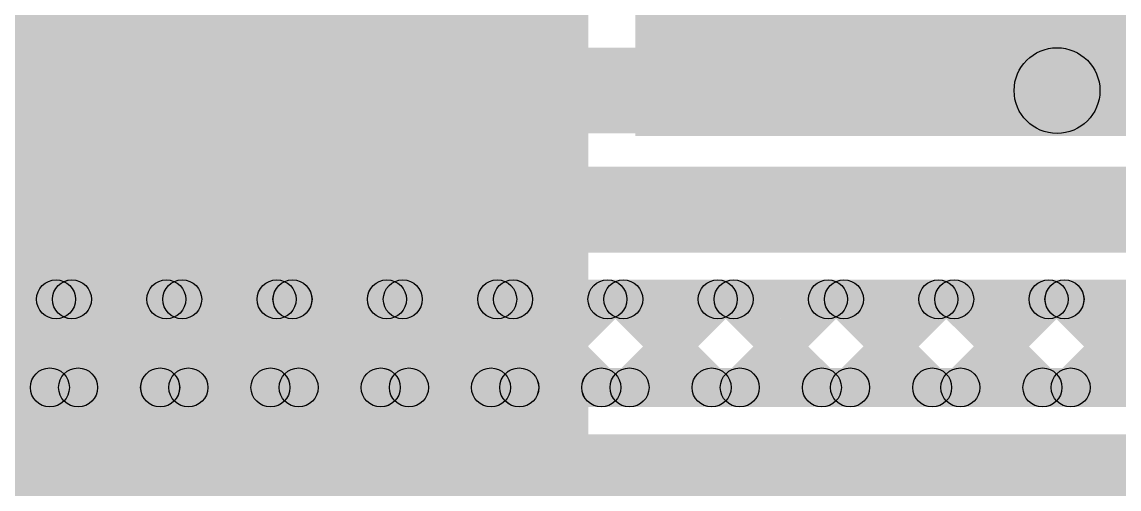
# Model space of a CAD drawing. Header units: millimetres. Extents: x -0.08 to 5.25, y -0.08 to 2.73.
# Drawn here: x 2.3817 to 2.6631, y 1.7229 to 1.8428 of the extents above; entities that cross this region are included whole.
import ezdxf

# ---------------------------------------------------------------- set-up
doc = ezdxf.new("R2010")
doc.units = ezdxf.units.MM
doc.header["$MEASUREMENT"] = 0
doc.layers.add('BottomLayer', color=5, linetype='Continuous')
doc.layers.add('TopLayer', color=1, linetype='Continuous')

msp = doc.modelspace()

# ---------------------------------------------------------------- hatches: boundary and pattern name
at = {"layer": 'BottomLayer'}
for points in [[(2.65497, 1.81741), (2.63941, 1.83297), (2.67327, 1.86682), (2.68882, 1.85127)], [(1.31263, 1.81419), (1.31263, 1.83619), (2.64719, 1.83619), (2.64719, 1.81419)], [(1.31269, 1.78363), (1.31269, 1.80563), (2.71763, 1.80563), (2.71763, 1.78363)], [(1.797, 1.76663), (1.797, 1.77663), (2.71763, 1.77663), (2.71763, 1.76663)], [(1.797, 1.76663), (1.797, 1.77663), (2.71763, 1.77663), (2.71763, 1.76663)], [(2.36273, 1.76809), (2.3698, 1.77517), (2.39243, 1.75254), (2.38536, 1.74546)], [(2.36273, 1.76809), (2.3698, 1.77517), (2.39243, 1.75254), (2.38536, 1.74546)], [(2.37138, 1.74546), (2.36431, 1.75254), (2.38694, 1.77517), (2.39401, 1.76809)], [(2.37138, 1.74546), (2.36431, 1.75254), (2.38694, 1.77517), (2.39401, 1.76809)], [(2.39101, 1.76809), (2.39808, 1.77517), (2.42071, 1.75254), (2.41364, 1.74546)], [(2.39101, 1.76809), (2.39808, 1.77517), (2.42071, 1.75254), (2.41364, 1.74546)], [(2.39966, 1.74546), (2.39259, 1.75254), (2.41522, 1.77517), (2.42229, 1.76809)], [(2.39966, 1.74546), (2.39259, 1.75254), (2.41522, 1.77517), (2.42229, 1.76809)], [(2.39966, 1.74546), (2.39259, 1.75254), (2.41522, 1.77517), (2.42229, 1.76809)], [(2.41929, 1.76809), (2.42636, 1.77517), (2.44899, 1.75254), (2.44192, 1.74546)], [(2.4193, 1.76809), (2.42637, 1.77517), (2.449, 1.75254), (2.44193, 1.74546)], [(2.42795, 1.74546), (2.42088, 1.75254), (2.44351, 1.77517), (2.45058, 1.76809)], [(2.42795, 1.74546), (2.42088, 1.75254), (2.44351, 1.77517), (2.45058, 1.76809)], [(2.44758, 1.76809), (2.45465, 1.77517), (2.47728, 1.75254), (2.47021, 1.74546)], [(2.44758, 1.76809), (2.45465, 1.77517), (2.47728, 1.75254), (2.47021, 1.74546)], [(2.45623, 1.74546), (2.44916, 1.75254), (2.47179, 1.77517), (2.47886, 1.76809)], [(2.45623, 1.74546), (2.44916, 1.75254), (2.47179, 1.77517), (2.47886, 1.76809)], [(2.47586, 1.76809), (2.48293, 1.77517), (2.50556, 1.75254), (2.49849, 1.74546)], [(2.47587, 1.76809), (2.48294, 1.77517), (2.50557, 1.75254), (2.4985, 1.74546)], [(2.48452, 1.74546), (2.47744, 1.75254), (2.50007, 1.77517), (2.50715, 1.76809)], [(2.48452, 1.74546), (2.47745, 1.75254), (2.50008, 1.77517), (2.50715, 1.76809)], [(2.50415, 1.76809), (2.51122, 1.77517), (2.53385, 1.75254), (2.52678, 1.74546)], [(2.50415, 1.76809), (2.51122, 1.77517), (2.53385, 1.75254), (2.52678, 1.74546)], [(2.5128, 1.74546), (2.50573, 1.75254), (2.52836, 1.77517), (2.53543, 1.76809)], [(2.5128, 1.74546), (2.50573, 1.75254), (2.52836, 1.77517), (2.53543, 1.76809)], [(2.53243, 1.76809), (2.53951, 1.77517), (2.56214, 1.75254), (2.55506, 1.74546)], [(2.53243, 1.76809), (2.5395, 1.77517), (2.56213, 1.75254), (2.55506, 1.74546)], [(2.54108, 1.74546), (2.53401, 1.75254), (2.55664, 1.77517), (2.56371, 1.76809)], [(2.54108, 1.74546), (2.53401, 1.75254), (2.55664, 1.77517), (2.56371, 1.76809)], [(2.56072, 1.76809), (2.56779, 1.77517), (2.59042, 1.75254), (2.58335, 1.74546)], [(2.56072, 1.76809), (2.56779, 1.77517), (2.59042, 1.75254), (2.58335, 1.74546)], [(2.56937, 1.74546), (2.5623, 1.75254), (2.58493, 1.77517), (2.592, 1.76809)], [(2.56937, 1.74546), (2.5623, 1.75254), (2.58493, 1.77517), (2.592, 1.76809)], [(2.589, 1.76809), (2.59607, 1.77517), (2.6187, 1.75254), (2.61163, 1.74546)], [(2.589, 1.76809), (2.59607, 1.77517), (2.6187, 1.75254), (2.61163, 1.74546)], [(2.59765, 1.74546), (2.59058, 1.75254), (2.61321, 1.77517), (2.62028, 1.76809)], [(2.59765, 1.74546), (2.59058, 1.75254), (2.61321, 1.77517), (2.62028, 1.76809)], [(2.61728, 1.76809), (2.62435, 1.77517), (2.64698, 1.75254), (2.63991, 1.74546)], [(2.61729, 1.76809), (2.62436, 1.77517), (2.64699, 1.75254), (2.63992, 1.74546)], [(2.62594, 1.74546), (2.61887, 1.75254), (2.6415, 1.77517), (2.64857, 1.76809)], [(2.62594, 1.74546), (2.61887, 1.75254), (2.6415, 1.77517), (2.64857, 1.76809)], [(2.64557, 1.76809), (2.65264, 1.77517), (2.67527, 1.75254), (2.6682, 1.74546)], [(2.64557, 1.76809), (2.65264, 1.77517), (2.67527, 1.75254), (2.6682, 1.74546)], [(2.65422, 1.74546), (2.64715, 1.75254), (2.66978, 1.77517), (2.67685, 1.76809)], [(2.65422, 1.74546), (2.64715, 1.75254), (2.66978, 1.77517), (2.67685, 1.76809)], [(2.042, 1.744), (2.042, 1.754), (3.444, 1.754), (3.444, 1.744)], [(2.042, 1.744), (2.042, 1.754), (3.444, 1.754), (3.444, 1.744)], [(2.042, 1.697), (2.042, 1.737), (3.444, 1.737), (3.444, 1.697)]]:
    msp.add_hatch(color=5, dxfattribs=at).paths.add_polyline_path(points)
h = msp.add_hatch(color=5, dxfattribs=at)
edge = h.paths.add_edge_path()
edge.add_arc((2.64719, 1.82519), 0.011, 0, 360)
h = msp.add_hatch(color=5, dxfattribs=at)
edge = h.paths.add_edge_path()
edge.add_arc((2.64719, 1.82519), 0.011, 0, 360)
h = msp.add_hatch(color=5, dxfattribs=at)
edge = h.paths.add_edge_path()
edge.add_arc((2.39047, 1.77163), 0.005, 0, 360)
h = msp.add_hatch(color=5, dxfattribs=at)
edge = h.paths.add_edge_path()
edge.add_arc((2.39047, 1.77163), 0.005, 0, 360)
h = msp.add_hatch(color=5, dxfattribs=at)
edge = h.paths.add_edge_path()
edge.add_arc((2.39454, 1.77163), 0.005, 0, 360)
h = msp.add_hatch(color=5, dxfattribs=at)
edge = h.paths.add_edge_path()
edge.add_arc((2.39455, 1.77163), 0.005, 0, 360)
h = msp.add_hatch(color=5, dxfattribs=at)
edge = h.paths.add_edge_path()
edge.add_arc((2.41876, 1.77163), 0.005, 0, 360)
h = msp.add_hatch(color=5, dxfattribs=at)
edge = h.paths.add_edge_path()
edge.add_arc((2.41876, 1.77163), 0.005, 0, 360)
h = msp.add_hatch(color=5, dxfattribs=at)
edge = h.paths.add_edge_path()
edge.add_arc((2.41876, 1.77163), 0.005, 0, 360)
h = msp.add_hatch(color=5, dxfattribs=at)
edge = h.paths.add_edge_path()
edge.add_arc((2.42283, 1.77163), 0.005, 0, 360)
h = msp.add_hatch(color=5, dxfattribs=at)
edge = h.paths.add_edge_path()
edge.add_arc((2.42283, 1.77163), 0.005, 0, 360)
h = msp.add_hatch(color=5, dxfattribs=at)
edge = h.paths.add_edge_path()
edge.add_arc((2.44704, 1.77163), 0.005, 0, 360)
h = msp.add_hatch(color=5, dxfattribs=at)
edge = h.paths.add_edge_path()
edge.add_arc((2.44704, 1.77163), 0.005, 0, 360)
h = msp.add_hatch(color=5, dxfattribs=at)
edge = h.paths.add_edge_path()
edge.add_arc((2.45111, 1.77163), 0.005, 0, 360)
h = msp.add_hatch(color=5, dxfattribs=at)
edge = h.paths.add_edge_path()
edge.add_arc((2.45112, 1.77163), 0.005, 0, 360)
h = msp.add_hatch(color=5, dxfattribs=at)
edge = h.paths.add_edge_path()
edge.add_arc((2.47533, 1.77163), 0.005, 0, 360)
h = msp.add_hatch(color=5, dxfattribs=at)
edge = h.paths.add_edge_path()
edge.add_arc((2.47533, 1.77163), 0.005, 0, 360)
h = msp.add_hatch(color=5, dxfattribs=at)
edge = h.paths.add_edge_path()
edge.add_arc((2.4794, 1.77163), 0.005, 0, 360)
h = msp.add_hatch(color=5, dxfattribs=at)
edge = h.paths.add_edge_path()
edge.add_arc((2.4794, 1.77163), 0.005, 0, 360)
h = msp.add_hatch(color=5, dxfattribs=at)
edge = h.paths.add_edge_path()
edge.add_arc((2.50361, 1.77163), 0.005, 0, 360)
h = msp.add_hatch(color=5, dxfattribs=at)
edge = h.paths.add_edge_path()
edge.add_arc((2.50361, 1.77163), 0.005, 0, 360)
h = msp.add_hatch(color=5, dxfattribs=at)
edge = h.paths.add_edge_path()
edge.add_arc((2.50769, 1.77163), 0.005, 0, 360)
h = msp.add_hatch(color=5, dxfattribs=at)
edge = h.paths.add_edge_path()
edge.add_arc((2.50768, 1.77163), 0.005, 0, 360)
h = msp.add_hatch(color=5, dxfattribs=at)
edge = h.paths.add_edge_path()
edge.add_arc((2.53189, 1.77163), 0.005, 0, 360)
h = msp.add_hatch(color=5, dxfattribs=at)
edge = h.paths.add_edge_path()
edge.add_arc((2.53189, 1.77163), 0.005, 0, 360)
h = msp.add_hatch(color=5, dxfattribs=at)
edge = h.paths.add_edge_path()
edge.add_arc((2.53597, 1.77163), 0.005, 0, 360)
h = msp.add_hatch(color=5, dxfattribs=at)
edge = h.paths.add_edge_path()
edge.add_arc((2.53597, 1.77163), 0.005, 0, 360)
h = msp.add_hatch(color=5, dxfattribs=at)
edge = h.paths.add_edge_path()
edge.add_arc((2.56018, 1.77163), 0.005, 0, 360)
h = msp.add_hatch(color=5, dxfattribs=at)
edge = h.paths.add_edge_path()
edge.add_arc((2.56018, 1.77163), 0.005, 0, 360)
h = msp.add_hatch(color=5, dxfattribs=at)
edge = h.paths.add_edge_path()
edge.add_arc((2.56425, 1.77163), 0.005, 0, 360)
h = msp.add_hatch(color=5, dxfattribs=at)
edge = h.paths.add_edge_path()
edge.add_arc((2.56425, 1.77163), 0.005, 0, 360)
h = msp.add_hatch(color=5, dxfattribs=at)
edge = h.paths.add_edge_path()
edge.add_arc((2.58846, 1.77163), 0.005, 0, 360)
h = msp.add_hatch(color=5, dxfattribs=at)
edge = h.paths.add_edge_path()
edge.add_arc((2.58846, 1.77163), 0.005, 0, 360)
h = msp.add_hatch(color=5, dxfattribs=at)
edge = h.paths.add_edge_path()
edge.add_arc((2.59254, 1.77163), 0.005, 0, 360)
h = msp.add_hatch(color=5, dxfattribs=at)
edge = h.paths.add_edge_path()
edge.add_arc((2.59254, 1.77163), 0.005, 0, 360)
h = msp.add_hatch(color=5, dxfattribs=at)
edge = h.paths.add_edge_path()
edge.add_arc((2.61675, 1.77163), 0.005, 0, 360)
h = msp.add_hatch(color=5, dxfattribs=at)
edge = h.paths.add_edge_path()
edge.add_arc((2.61675, 1.77163), 0.005, 0, 360)
h = msp.add_hatch(color=5, dxfattribs=at)
edge = h.paths.add_edge_path()
edge.add_arc((2.62082, 1.77163), 0.005, 0, 360)
h = msp.add_hatch(color=5, dxfattribs=at)
edge = h.paths.add_edge_path()
edge.add_arc((2.62082, 1.77163), 0.005, 0, 360)
h = msp.add_hatch(color=5, dxfattribs=at)
edge = h.paths.add_edge_path()
edge.add_arc((2.64503, 1.77163), 0.005, 0, 360)
h = msp.add_hatch(color=5, dxfattribs=at)
edge = h.paths.add_edge_path()
edge.add_arc((2.64503, 1.77163), 0.005, 0, 360)
h = msp.add_hatch(color=5, dxfattribs=at)
edge = h.paths.add_edge_path()
edge.add_arc((2.6491, 1.77163), 0.005, 0, 360)
h = msp.add_hatch(color=5, dxfattribs=at)
edge = h.paths.add_edge_path()
edge.add_arc((2.64911, 1.77163), 0.005, 0, 360)
h = msp.add_hatch(color=5, dxfattribs=at)
edge = h.paths.add_edge_path()
edge.add_arc((2.38889, 1.749), 0.005, 0, 360)
h = msp.add_hatch(color=5, dxfattribs=at)
edge = h.paths.add_edge_path()
edge.add_arc((2.38889, 1.749), 0.005, 0, 360)
h = msp.add_hatch(color=5, dxfattribs=at)
edge = h.paths.add_edge_path()
edge.add_arc((2.39613, 1.749), 0.005, 0, 360)
h = msp.add_hatch(color=5, dxfattribs=at)
edge = h.paths.add_edge_path()
edge.add_arc((2.39613, 1.749), 0.005, 0, 360)
h = msp.add_hatch(color=5, dxfattribs=at)
edge = h.paths.add_edge_path()
edge.add_arc((2.39613, 1.749), 0.005, 0, 360)
h = msp.add_hatch(color=5, dxfattribs=at)
edge = h.paths.add_edge_path()
edge.add_arc((2.41717, 1.749), 0.005, 0, 360)
h = msp.add_hatch(color=5, dxfattribs=at)
edge = h.paths.add_edge_path()
edge.add_arc((2.41718, 1.749), 0.005, 0, 360)
h = msp.add_hatch(color=5, dxfattribs=at)
edge = h.paths.add_edge_path()
edge.add_arc((2.42441, 1.749), 0.005, 0, 360)
h = msp.add_hatch(color=5, dxfattribs=at)
edge = h.paths.add_edge_path()
edge.add_arc((2.42441, 1.749), 0.005, 0, 360)
h = msp.add_hatch(color=5, dxfattribs=at)
edge = h.paths.add_edge_path()
edge.add_arc((2.44546, 1.749), 0.005, 0, 360)
h = msp.add_hatch(color=5, dxfattribs=at)
edge = h.paths.add_edge_path()
edge.add_arc((2.44546, 1.749), 0.005, 0, 360)
h = msp.add_hatch(color=5, dxfattribs=at)
edge = h.paths.add_edge_path()
edge.add_arc((2.4527, 1.749), 0.005, 0, 360)
h = msp.add_hatch(color=5, dxfattribs=at)
edge = h.paths.add_edge_path()
edge.add_arc((2.4527, 1.749), 0.005, 0, 360)
h = msp.add_hatch(color=5, dxfattribs=at)
edge = h.paths.add_edge_path()
edge.add_arc((2.47374, 1.749), 0.005, 0, 360)
h = msp.add_hatch(color=5, dxfattribs=at)
edge = h.paths.add_edge_path()
edge.add_arc((2.47375, 1.749), 0.005, 0, 360)
h = msp.add_hatch(color=5, dxfattribs=at)
edge = h.paths.add_edge_path()
edge.add_arc((2.48098, 1.749), 0.005, 0, 360)
h = msp.add_hatch(color=5, dxfattribs=at)
edge = h.paths.add_edge_path()
edge.add_arc((2.48098, 1.749), 0.005, 0, 360)
h = msp.add_hatch(color=5, dxfattribs=at)
edge = h.paths.add_edge_path()
edge.add_arc((2.50203, 1.749), 0.005, 0, 360)
h = msp.add_hatch(color=5, dxfattribs=at)
edge = h.paths.add_edge_path()
edge.add_arc((2.50203, 1.749), 0.005, 0, 360)
h = msp.add_hatch(color=5, dxfattribs=at)
edge = h.paths.add_edge_path()
edge.add_arc((2.50927, 1.749), 0.005, 0, 360)
h = msp.add_hatch(color=5, dxfattribs=at)
edge = h.paths.add_edge_path()
edge.add_arc((2.50926, 1.749), 0.005, 0, 360)
h = msp.add_hatch(color=5, dxfattribs=at)
edge = h.paths.add_edge_path()
edge.add_arc((2.53032, 1.749), 0.005, 0, 360)
h = msp.add_hatch(color=5, dxfattribs=at)
edge = h.paths.add_edge_path()
edge.add_arc((2.53031, 1.749), 0.005, 0, 360)
h = msp.add_hatch(color=5, dxfattribs=at)
edge = h.paths.add_edge_path()
edge.add_arc((2.53755, 1.749), 0.005, 0, 360)
h = msp.add_hatch(color=5, dxfattribs=at)
edge = h.paths.add_edge_path()
edge.add_arc((2.53755, 1.749), 0.005, 0, 360)
h = msp.add_hatch(color=5, dxfattribs=at)
edge = h.paths.add_edge_path()
edge.add_arc((2.5586, 1.749), 0.005, 0, 360)
h = msp.add_hatch(color=5, dxfattribs=at)
edge = h.paths.add_edge_path()
edge.add_arc((2.5586, 1.749), 0.005, 0, 360)
h = msp.add_hatch(color=5, dxfattribs=at)
edge = h.paths.add_edge_path()
edge.add_arc((2.56583, 1.749), 0.005, 0, 360)
h = msp.add_hatch(color=5, dxfattribs=at)
edge = h.paths.add_edge_path()
edge.add_arc((2.56583, 1.749), 0.005, 0, 360)
h = msp.add_hatch(color=5, dxfattribs=at)
edge = h.paths.add_edge_path()
edge.add_arc((2.58688, 1.749), 0.005, 0, 360)
h = msp.add_hatch(color=5, dxfattribs=at)
edge = h.paths.add_edge_path()
edge.add_arc((2.58688, 1.749), 0.005, 0, 360)
h = msp.add_hatch(color=5, dxfattribs=at)
edge = h.paths.add_edge_path()
edge.add_arc((2.59412, 1.749), 0.005, 0, 360)
h = msp.add_hatch(color=5, dxfattribs=at)
edge = h.paths.add_edge_path()
edge.add_arc((2.59412, 1.749), 0.005, 0, 360)
h = msp.add_hatch(color=5, dxfattribs=at)
edge = h.paths.add_edge_path()
edge.add_arc((2.61517, 1.749), 0.005, 0, 360)
h = msp.add_hatch(color=5, dxfattribs=at)
edge = h.paths.add_edge_path()
edge.add_arc((2.61517, 1.749), 0.005, 0, 360)
h = msp.add_hatch(color=5, dxfattribs=at)
edge = h.paths.add_edge_path()
edge.add_arc((2.6224, 1.749), 0.005, 0, 360)
h = msp.add_hatch(color=5, dxfattribs=at)
edge = h.paths.add_edge_path()
edge.add_arc((2.6224, 1.749), 0.005, 0, 360)
h = msp.add_hatch(color=5, dxfattribs=at)
edge = h.paths.add_edge_path()
edge.add_arc((2.64345, 1.749), 0.005, 0, 360)
h = msp.add_hatch(color=5, dxfattribs=at)
edge = h.paths.add_edge_path()
edge.add_arc((2.64345, 1.749), 0.005, 0, 360)
h = msp.add_hatch(color=5, dxfattribs=at)
edge = h.paths.add_edge_path()
edge.add_arc((2.65069, 1.749), 0.005, 0, 360)
h = msp.add_hatch(color=5, dxfattribs=at)
edge = h.paths.add_edge_path()
edge.add_arc((2.65069, 1.749), 0.005, 0, 360)
at = {"layer": 'TopLayer'}
for points in [[(1.929, 1.664), (2.527, 1.664), (2.527, 2.04718), (1.929, 2.04718)], [(2.527, 1.562), (2.487, 1.562), (2.487, 1.9563), (2.527, 1.9563)], [(2.539, 1.8135), (2.7172, 1.8135), (2.7172, 1.9075), (2.539, 1.9075)]]:
    msp.add_hatch(color=1, dxfattribs=at).paths.add_polyline_path(points)

# ---------------------------------------------------------------- linework, layer by layer
at = {"layer": 'BottomLayer'}
for centre, radius in [((2.64719, 1.82519), 0.011), ((2.64719, 1.82519), 0.011), ((2.39047, 1.77163), 0.005), ((2.39047, 1.77163), 0.005), ((2.39455, 1.77163), 0.005), ((2.39454, 1.77163), 0.005), ((2.41876, 1.77163), 0.005), ((2.41876, 1.77163), 0.005), ((2.41876, 1.77163), 0.005), ((2.42283, 1.77163), 0.005), ((2.42283, 1.77163), 0.005), ((2.44704, 1.77163), 0.005), ((2.44704, 1.77163), 0.005), ((2.45111, 1.77163), 0.005), ((2.45112, 1.77163), 0.005), ((2.47533, 1.77163), 0.005), ((2.47533, 1.77163), 0.005), ((2.4794, 1.77163), 0.005), ((2.4794, 1.77163), 0.005), ((2.50361, 1.77163), 0.005), ((2.50361, 1.77163), 0.005), ((2.50768, 1.77163), 0.005), ((2.50769, 1.77163), 0.005), ((2.53189, 1.77163), 0.005), ((2.53189, 1.77163), 0.005), ((2.53597, 1.77163), 0.005), ((2.53597, 1.77163), 0.005), ((2.56018, 1.77163), 0.005), ((2.56018, 1.77163), 0.005), ((2.56425, 1.77163), 0.005), ((2.56425, 1.77163), 0.005), ((2.58846, 1.77163), 0.005), ((2.58846, 1.77163), 0.005), ((2.59254, 1.77163), 0.005), ((2.59254, 1.77163), 0.005), ((2.61675, 1.77163), 0.005), ((2.61675, 1.77163), 0.005), ((2.62082, 1.77163), 0.005), ((2.62082, 1.77163), 0.005), ((2.64503, 1.77163), 0.005), ((2.64503, 1.77163), 0.005), ((2.6491, 1.77163), 0.005), ((2.64911, 1.77163), 0.005), ((2.38889, 1.749), 0.005), ((2.38889, 1.749), 0.005), ((2.39613, 1.749), 0.005), ((2.39613, 1.749), 0.005), ((2.39613, 1.749), 0.005), ((2.41717, 1.749), 0.005), ((2.41718, 1.749), 0.005), ((2.42441, 1.749), 0.005), ((2.42441, 1.749), 0.005), ((2.44546, 1.749), 0.005), ((2.44546, 1.749), 0.005), ((2.4527, 1.749), 0.005), ((2.4527, 1.749), 0.005), ((2.47374, 1.749), 0.005), ((2.47375, 1.749), 0.005), ((2.48098, 1.749), 0.005), ((2.48098, 1.749), 0.005), ((2.50203, 1.749), 0.005), ((2.50203, 1.749), 0.005), ((2.50926, 1.749), 0.005), ((2.50927, 1.749), 0.005), ((2.53031, 1.749), 0.005), ((2.53032, 1.749), 0.005), ((2.53755, 1.749), 0.005), ((2.53755, 1.749), 0.005), ((2.5586, 1.749), 0.005), ((2.5586, 1.749), 0.005), ((2.56583, 1.749), 0.005), ((2.56583, 1.749), 0.005), ((2.58688, 1.749), 0.005), ((2.58688, 1.749), 0.005), ((2.59412, 1.749), 0.005), ((2.59412, 1.749), 0.005), ((2.61517, 1.749), 0.005), ((2.61517, 1.749), 0.005), ((2.6224, 1.749), 0.005), ((2.6224, 1.749), 0.005), ((2.64345, 1.749), 0.005), ((2.64345, 1.749), 0.005), ((2.65069, 1.749), 0.005), ((2.65069, 1.749), 0.005)]:
    msp.add_circle(centre, radius, dxfattribs=at)

doc.saveas('drawing.dxf')
